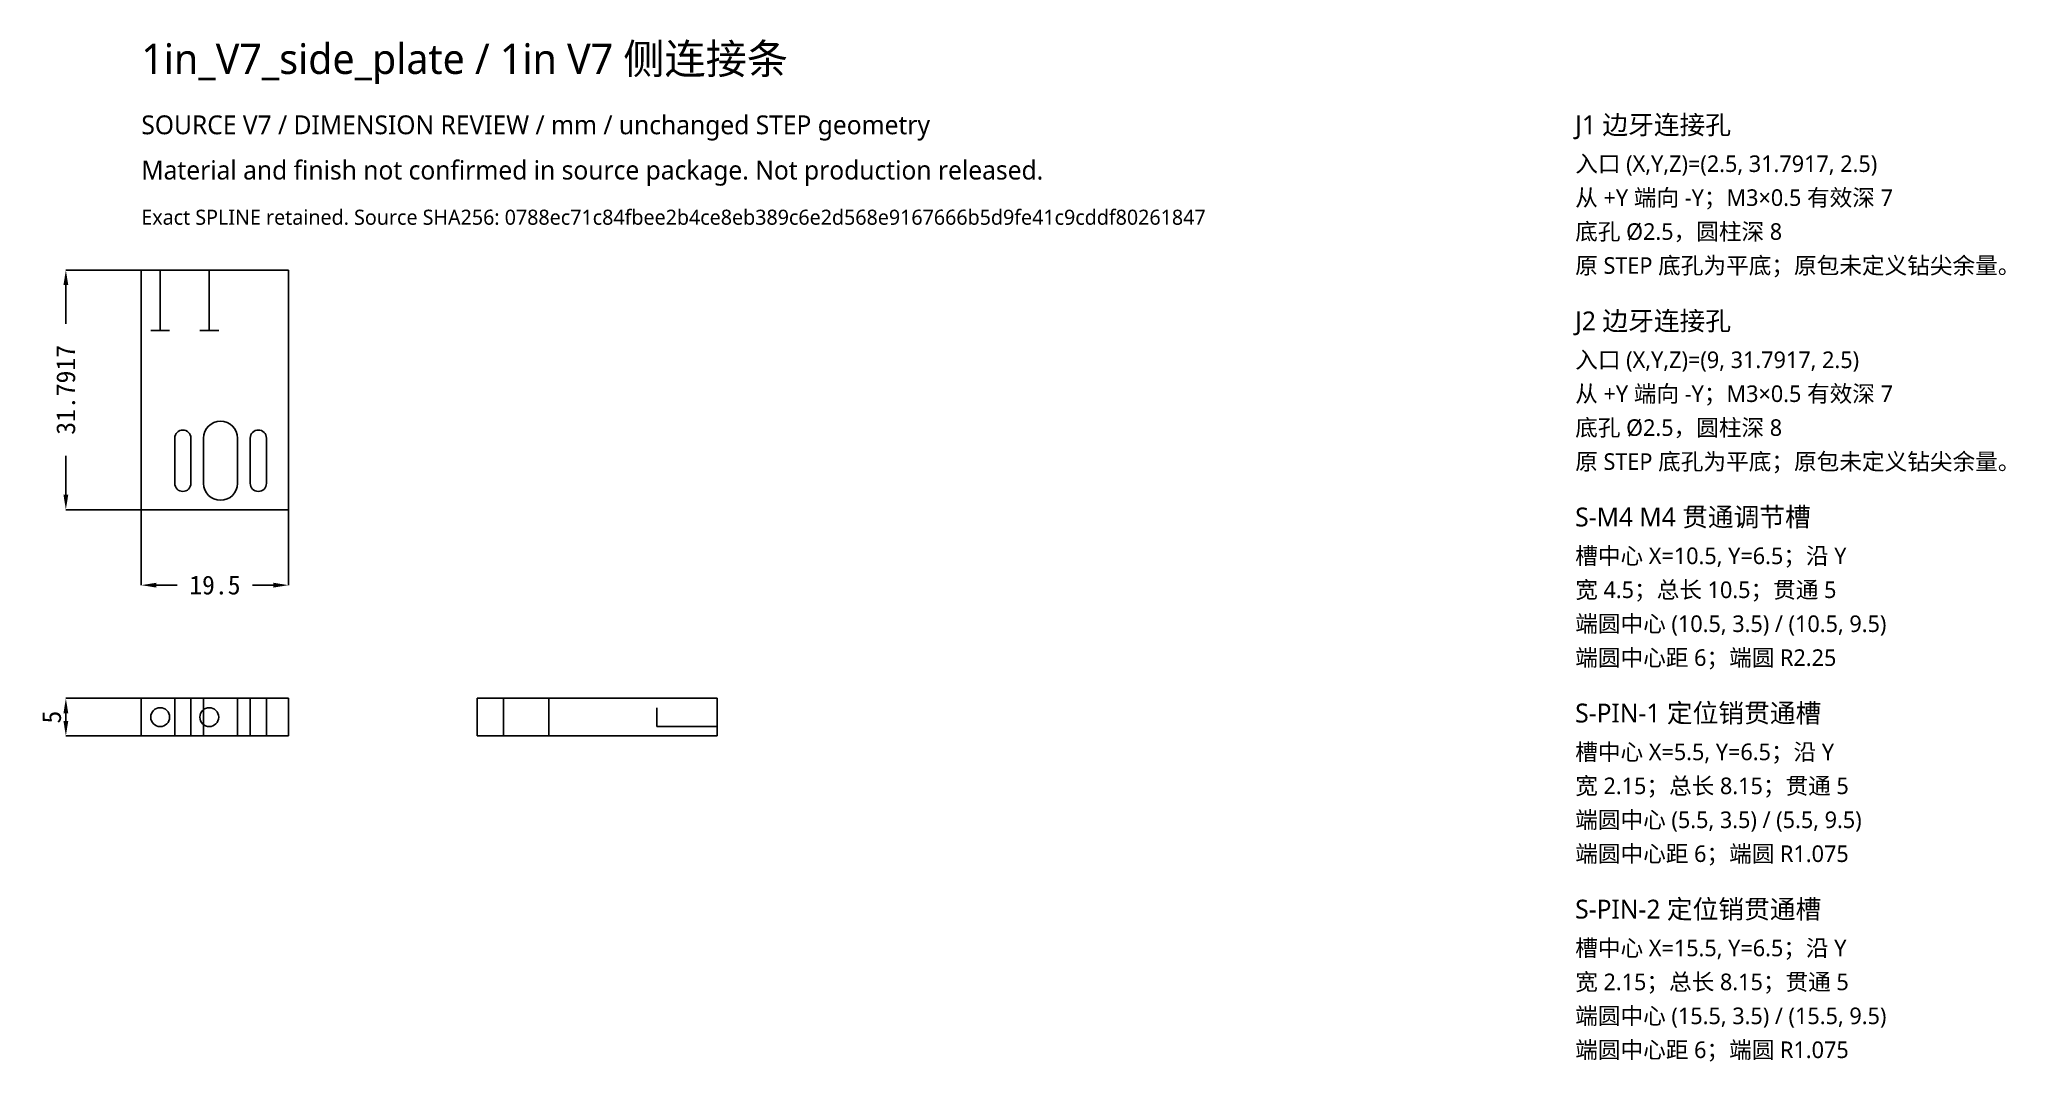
# Model space of a CAD drawing. Header units: millimetres. Extents: x -14 to 247, y -73 to 62.
import ezdxf

# ---------------------------------------------------------------- set-up
doc = ezdxf.new("R2010")
doc.units = ezdxf.units.MM
for name, color, linetype in [('DIMENSIONS', 3, 'Continuous'), ('FRONT', 8, 'Continuous'), ('NOTES', 7, 'Continuous'), ('PROFILE', 7, 'Continuous'), ('RIGHT', 8, 'Continuous')]:
    doc.layers.add(name, color=color, linetype=linetype)
doc.styles.add('MSYH', font='msyh.ttc')
doc.dimstyles.get("Standard").update_dxf_attribs({"dimtxt": 2.5, "dimasz": 2.5, "dimexe": 1.25, "dimexo": 0.625, "dimtad": 1, "dimcen": 2.5, "dimazin": 3, "dimtfac": 1, "dimtmove": 0, "dimatfit": 3})

# ---------------------------------------------------------------- blocks, each defined once
blk = doc.blocks.new('_CLOSEDFILLED')
at = {"color": 0, "linetype": 'BYBLOCK'}
blk.add_solid([(-1, 0.16), (0, 0), (-1, -0.16)], dxfattribs=at)
blk = doc.blocks.new('*D1')
for p, q in [((0, 0), (0, -10)), ((19.5, 0), (19.5, -10)), ((2, -10), (4.75, -10)), ((14.75, -10), (17.5, -10))]:
    blk.add_line(p, q)
at = {"layer": 'Defpoints'}
for p in [(0, 0), (19.5, 0), (0, -10)]:
    blk.add_point(p, dxfattribs=at)
at = {"layer": 'DIMENSIONS', "xscale": 2, "yscale": 2, "rotation": 180}
blk.add_blockref('_CLOSEDFILLED', (0, -10), dxfattribs=at)
at = {"layer": 'DIMENSIONS', "xscale": 2, "yscale": 2}
blk.add_blockref('_CLOSEDFILLED', (19.5, -10), dxfattribs=at)
at = {"layer": 'DIMENSIONS', "insert": (9.75, -10), "char_height": 2.5, "attachment_point": 5}
blk.add_mtext('19.5', dxfattribs=at)
blk = doc.blocks.new('*D2')
for p, q in [((0, 31.79), (-10, 31.79)), ((-10, 24.65), (-10, 29.79)), ((-10, 2), (-10, 7.15)), ((0, 0), (-10, 0))]:
    blk.add_line(p, q)
at = {"layer": 'Defpoints'}
for p in [(0, 31.79), (-10, 0), (0, 0)]:
    blk.add_point(p, dxfattribs=at)
at = {"layer": 'DIMENSIONS', "xscale": 2, "yscale": 2}
for p, rotation in [((-10, 31.79), 90), ((-10, 0), 270)]:
    blk.add_blockref('_CLOSEDFILLED', p, dxfattribs=dict(at, rotation=rotation))
at = {"layer": 'DIMENSIONS', "insert": (-10, 15.9), "char_height": 2.5, "attachment_point": 5, "rotation": 90}
blk.add_mtext('31.7917', dxfattribs=at)
blk = doc.blocks.new('*D3')
for p, q in [((0, -25), (-10, -25)), ((-10, -28), (-10, -27)), ((0, -30), (-10, -30))]:
    blk.add_line(p, q)
at = {"layer": 'Defpoints'}
for p in [(0, -25), (-10, -30), (0, -30)]:
    blk.add_point(p, dxfattribs=at)
at = {"layer": 'DIMENSIONS', "xscale": 2, "yscale": 2}
for p, rotation in [((-10, -25), 90), ((-10, -30), 270)]:
    blk.add_blockref('_CLOSEDFILLED', p, dxfattribs=dict(at, rotation=rotation))
at = {"layer": 'DIMENSIONS', "insert": (-11.875, -27.5), "char_height": 2.5, "attachment_point": 5, "rotation": 90}
blk.add_mtext('5', dxfattribs=at)

msp = doc.modelspace()

# ---------------------------------------------------------------- linework, layer by layer
at = {"layer": 'FRONT'}
for p, q in [((0, -25), (19.5, -25)), ((0, -30), (0, -25)), ((4.425, -30), (4.425, -25)), ((4.425, -25), (6.575, -25)), ((6.575, -30), (6.575, -25)), ((8.25, -25), (12.75, -25)), ((8.25, -30), (8.25, -25)), ((12.75, -30), (12.75, -25)), ((14.425, -25), (16.575, -25)), ((14.425, -30), (14.425, -25)), ((16.575, -30), (16.575, -25)), ((19.5, -30), (19.5, -25)), ((0, -30), (19.5, -30)), ((4.425, -30), (6.575, -30)), ((8.25, -30), (12.75, -30)), ((14.425, -30), (16.575, -30))]:
    msp.add_line(p, q, dxfattribs=at)
for centre in [(2.5, -27.5), (9, -27.5)]:
    msp.add_circle(centre, 1.25, dxfattribs=at)
at = {"layer": 'PROFILE'}
for p, q in [((0, 0), (0, 31.79168)), ((0, 31.79168), (19.5, 31.79168)), ((1.25, 31.79168), (3.75, 31.79168)), ((2.5, 31.79168), (2.5, 23.79168)), ((7.75, 31.79168), (10.25, 31.79168)), ((9, 31.79168), (9, 23.79168)), ((19.5, 0), (19.5, 31.79168)), ((1.25, 23.79168), (3.75, 23.79168)), ((7.75, 23.79168), (10.25, 23.79168)), ((4.425, 3.5), (4.425, 9.5)), ((6.575, 3.5), (6.575, 9.5)), ((8.25, 3.5), (8.25, 9.5)), ((12.75, 3.5), (12.75, 9.5)), ((14.425, 3.5), (14.425, 9.5)), ((16.575, 3.5), (16.575, 9.5)), ((0, 0), (19.5, 0))]:
    msp.add_line(p, q, dxfattribs=at)
for centre, radius, start, end in [((5.5, 9.5), 1.075, 0, 180), ((10.5, 9.5), 2.25, 0, 180), ((15.5, 9.5), 1.075, 0, 180), ((5.5, 3.5), 1.075, 180, 0), ((10.5, 3.5), 2.25, 180, 0), ((15.5, 3.5), 1.075, 180, 0)]:
    msp.add_arc(centre, radius, start, end, dxfattribs=at)
at = {"layer": 'RIGHT'}
for p, q in [((44.5, -25), (76.29168, -25)), ((44.5, -30), (44.5, -25)), ((45.75, -25), (48, -25)), ((46.925, -25), (48, -25)), ((48, -25), (54, -25)), ((48, -30), (48, -25)), ((54, -30), (54, -25)), ((54, -25), (55.075, -25)), ((54, -25), (56.25, -25)), ((76.29168, -30), (76.29168, -25)), ((68.29168, -28.75), (68.29168, -26.25)), ((76.29168, -28.75), (76.29168, -26.25)), ((44.5, -30), (76.29168, -30)), ((45.75, -30), (48, -30)), ((46.925, -30), (48, -30)), ((48, -30), (54, -30)), ((54, -30), (55.075, -30)), ((54, -30), (56.25, -30)), ((76.29168, -28.75), (68.29168, -28.75))]:
    msp.add_line(p, q, dxfattribs=at)

# ---------------------------------------------------------------- texts
at = {"layer": 'NOTES', "style": 'MSYH'}
for s, height, p in [('1in_V7_side_plate / 1in V7 侧连接条', 4, (0, 57.79168)), ('SOURCE V7 / DIMENSION REVIEW / mm / unchanged STEP geometry', 2.5, (0, 49.79168)), ('J1 边牙连接孔', 2.5, (190, 49.79168)), ('入口 (X,Y,Z)=(2.5, 31.7917, 2.5)', 2.2, (190, 44.79168)), ('Material and finish not confirmed in source package. Not production released.', 2.5, (0, 43.79168)), ('从 +Y 端向 -Y；M3×0.5 有效深 7', 2.2, (190, 40.29168)), ('Exact SPLINE retained. Source SHA256: 0788ec71c84fbee2b4ce8eb389c6e2d568e9167666b5d9fe41c9cddf80261847', 2, (0, 37.79168)), ('底孔 Ø2.5，圆柱深 8', 2.2, (190, 35.79168)), ('原 STEP 底孔为平底；原包未定义钻尖余量。', 2.2, (190, 31.29168)), ('J2 边牙连接孔', 2.5, (190, 23.79168)), ('入口 (X,Y,Z)=(9, 31.7917, 2.5)', 2.2, (190, 18.79168)), ('从 +Y 端向 -Y；M3×0.5 有效深 7', 2.2, (190, 14.29168)), ('底孔 Ø2.5，圆柱深 8', 2.2, (190, 9.79168)), ('原 STEP 底孔为平底；原包未定义钻尖余量。', 2.2, (190, 5.29168)), ('S-M4 M4 贯通调节槽', 2.5, (190, -2.20832)), ('槽中心 X=10.5, Y=6.5；沿 Y', 2.2, (190, -7.20832)), ('宽 4.5；总长 10.5；贯通 5', 2.2, (190, -11.70832)), ('端圆中心 (10.5, 3.5) / (10.5, 9.5)', 2.2, (190, -16.20832)), ('端圆中心距 6；端圆 R2.25', 2.2, (190, -20.70832)), ('S-PIN-1 定位销贯通槽', 2.5, (190, -28.20832)), ('槽中心 X=5.5, Y=6.5；沿 Y', 2.2, (190, -33.20832)), ('宽 2.15；总长 8.15；贯通 5', 2.2, (190, -37.70832)), ('端圆中心 (5.5, 3.5) / (5.5, 9.5)', 2.2, (190, -42.20832)), ('端圆中心距 6；端圆 R1.075', 2.2, (190, -46.70832)), ('S-PIN-2 定位销贯通槽', 2.5, (190, -54.20832)), ('槽中心 X=15.5, Y=6.5；沿 Y', 2.2, (190, -59.20832)), ('宽 2.15；总长 8.15；贯通 5', 2.2, (190, -63.70832)), ('端圆中心 (15.5, 3.5) / (15.5, 9.5)', 2.2, (190, -68.20832)), ('端圆中心距 6；端圆 R1.075', 2.2, (190, -72.70832))]:
    msp.add_text(s, height=height, dxfattribs=at).set_placement(p)

# ---------------------------------------------------------------- dimensions: what is measured, and where the dimension line sits
at = {"layer": 'DIMENSIONS'}
for base, p1, p2, picture, middle in [((-10, 0), (0, 0), (0, 31.79168), '*D2', (-10, 15.89584)), ((-10, -30), (0, -30), (0, -25), '*D3', (-11.875, -27.5))]:
    dim = msp.add_linear_dim(base=base, p1=p1, p2=p2, angle=90, dimstyle='Standard', override={"dimtxt": 2.5, "dimasz": 2, "dimdec": 4, "dimdsep": 46}, dxfattribs=at)
    dim.commit()
    dim.dimension.update_dxf_attribs({"geometry": picture, "text_midpoint": middle})
dim = msp.add_linear_dim(base=(0, -10), p1=(0, 0), p2=(19.5, 0), dimstyle='Standard', override={"dimtxt": 2.5, "dimasz": 2, "dimdec": 4, "dimdsep": 46}, dxfattribs=at)
dim.commit()
dim.dimension.update_dxf_attribs({"geometry": '*D1', "text_midpoint": (9.75, -10)})

doc.saveas('drawing.dxf')
